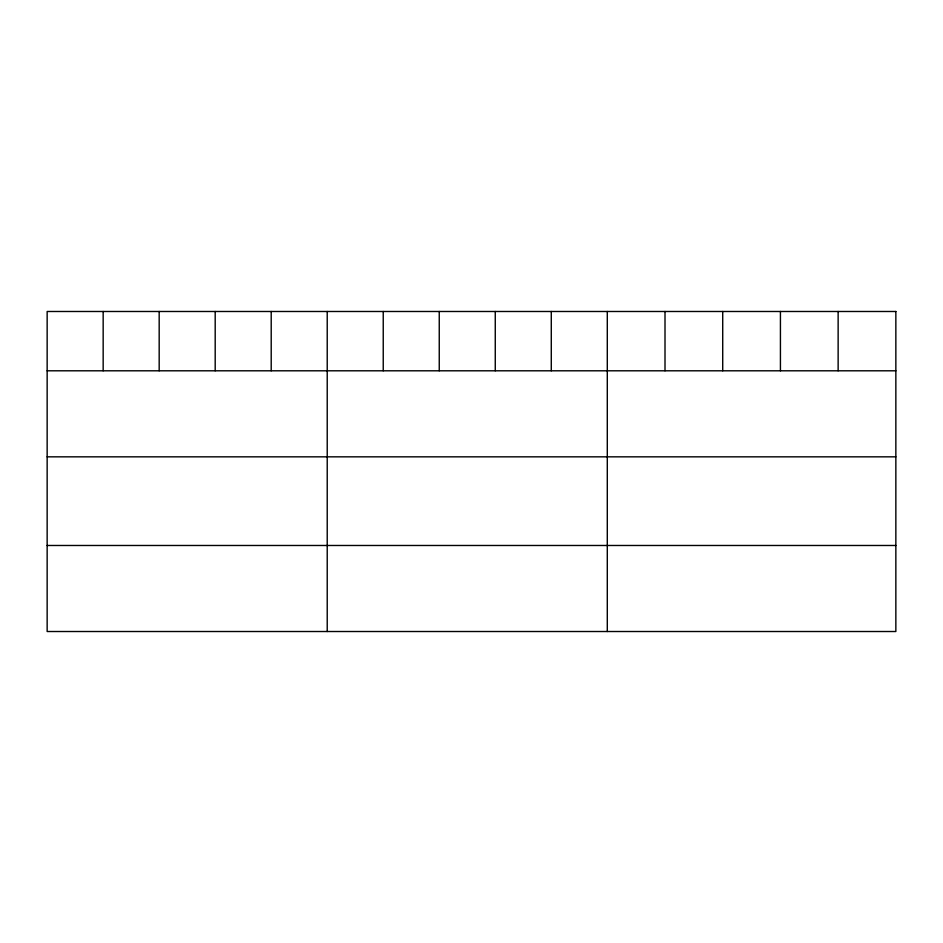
<?xml version="1.0" encoding="UTF-8"?>
<svg xmlns="http://www.w3.org/2000/svg" width="943" height="943" viewBox="0 0 943 943"><rect width="100%" height="100%" fill="white"/><g stroke="black" fill="none" stroke-linecap="round" stroke-linejoin="round"><path stroke-width="1.41" d="M47.15 370.799L895.85 370.799M47.15 456.836L895.85 456.836M47.15 545.478L895.85 545.478M838.138 311.485L838.138 370.799M780.427 311.485L780.427 370.799M722.715 311.485L722.715 370.799M665.004 311.485L665.004 370.799M607.292 311.485L607.292 631.515M551.278 311.485L551.278 370.799M495.264 311.485L495.264 370.799M439.249 311.485L439.249 370.799M383.235 311.485L383.235 370.799M327.221 311.485L327.221 631.515M271.207 311.485L271.207 370.799M215.193 311.485L215.193 370.799M159.178 311.485L159.178 370.799M103.164 311.485L103.164 370.799M895.85 311.485L47.15 311.485L47.15 631.515L895.85 631.515L895.85 311.485"/></g></svg>
